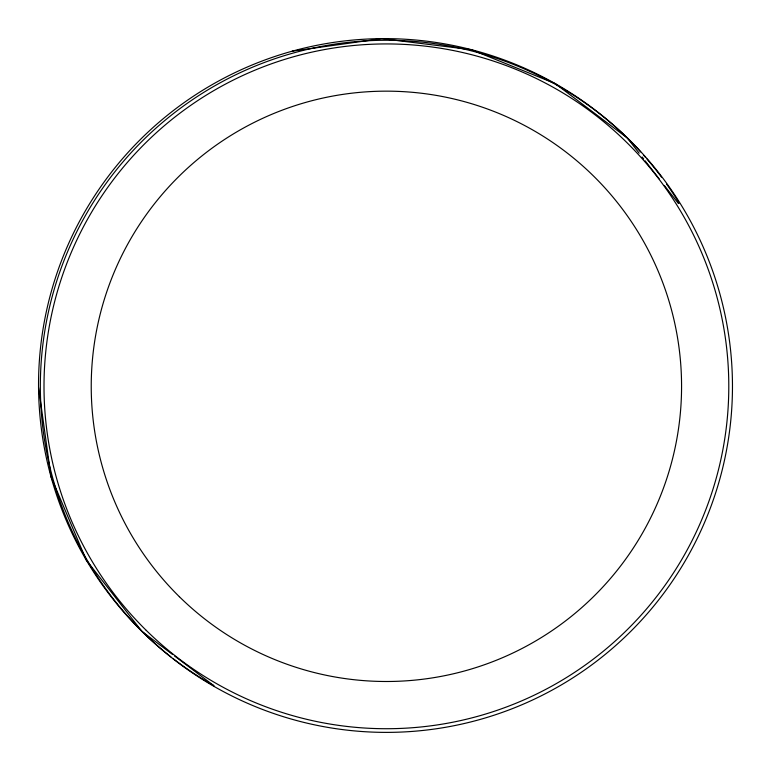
<?xml version="1.0" encoding="UTF-8"?>
<svg xmlns="http://www.w3.org/2000/svg" width="771" height="771" viewBox="0 0 771 771"><rect width="100%" height="100%" fill="white"/><g stroke="black" fill="none" stroke-linecap="round" stroke-linejoin="round"><path stroke-width="1.16" d="M292.334 51.146L381.809 38.627L471.466 49.701L555.207 83.596L627.315 138.009L639.169 153.207M172.646 654.56L141.883 631.343L86.304 560.122L51.059 476.941L38.55 387.476M174.574 656.015L213.991 685.766A346.063 346.063 0 0 1 172.771 658.338M642.137 157.005L643.621 158.903M645.096 160.802L659.176 178.843M664.361 185.493L678.441 203.534M170.863 656.844A346.063 346.063 0 0 1 131.224 148.967A346.063 346.063 0 0 1 640.643 151.868M643.872 155.472A346.063 346.063 0 0 1 645.472 157.294M647.052 159.125A346.063 346.063 0 0 1 661.499 177.108M666.51 183.97A346.063 346.063 0 0 1 679.184 203.081M143.685 632.991A346.063 346.063 0 0 0 721.386 473.192A346.063 346.063 0 0 0 294.137 52.785A346.063 346.063 0 0 0 143.685 632.991M179.373 596.715A295.168 295.168 0 0 0 672.119 460.412A295.168 295.168 0 0 0 307.706 101.839A295.168 295.168 0 0 0 179.373 596.715M146.249 630.379A342.391 342.391 0 0 0 717.83 472.266A342.391 342.391 0 0 0 295.12 56.322A342.391 342.391 0 0 0 146.249 630.379"/></g></svg>
